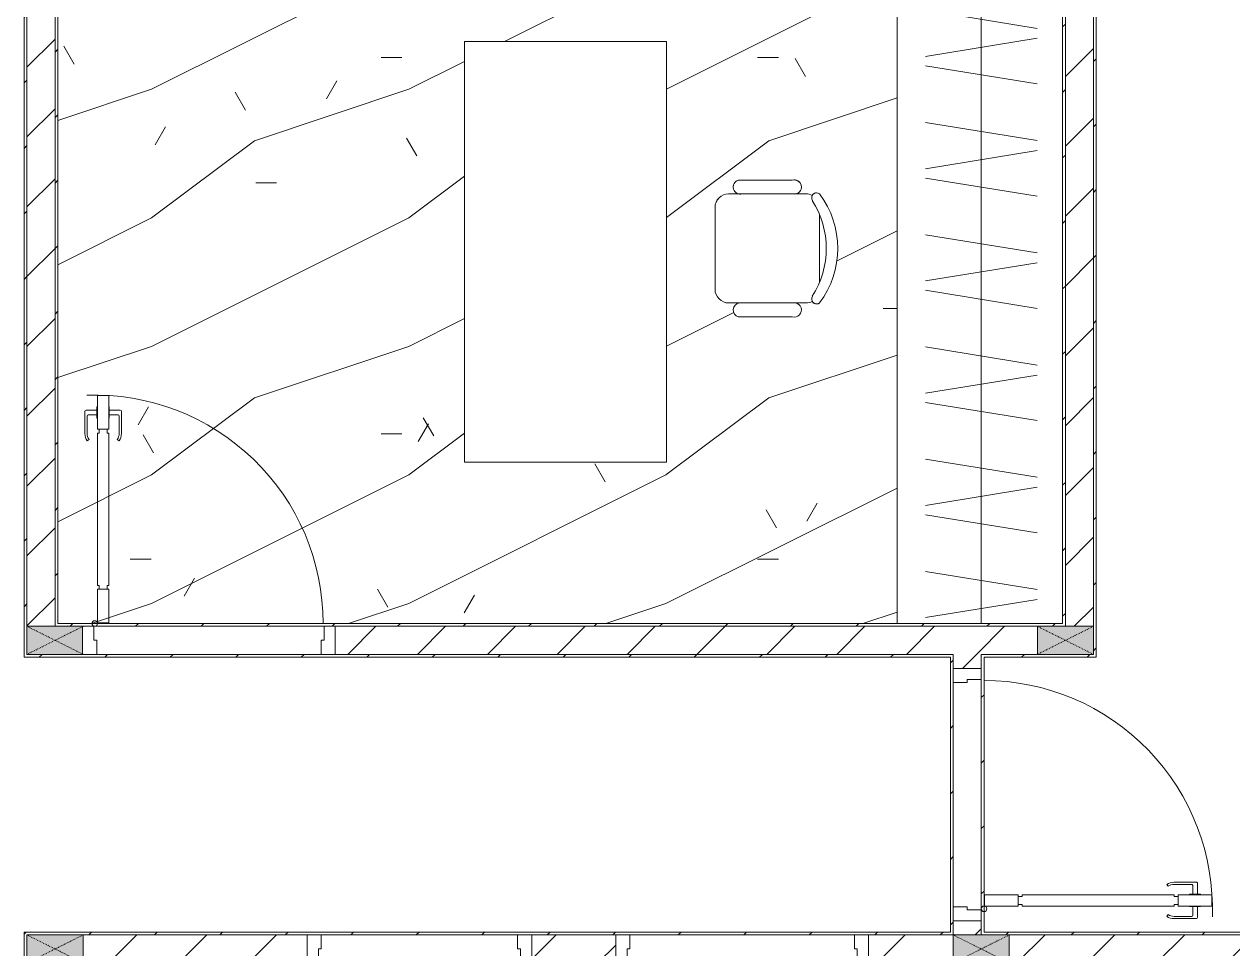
# Model space of a CAD drawing. Header units: millimetres. Extents: x 5357 to 259384, y -16348 to 109893.
# Drawn here: x 94843 to 99149, y 40187 to 43483 of the extents above; entities that cross this region are included whole.
import ezdxf

# ---------------------------------------------------------------- set-up
doc = ezdxf.new("R2010")
doc.units = ezdxf.units.MM
doc.linetypes.add('Dash', pattern=[6, 3, -3])
for name, color, linetype, lineweight in [('0-1', 7, 'Continuous', 5), ('A-DETL-GENF-1', 53, 'Continuous', 9), ('A-DOOR-1', 254, 'Continuous', 9), ('A-DOOR-2', 53, 'Continuous', 9), ('A-FLOR-PATT-1', 10, 'Continuous', 9), ('A-WALL-1', 9, 'Continuous', 18), ('A-WALL-PATT-1', 10, 'Continuous', 9), ('A-WALL-PATT-2', 53, 'Continuous', 9), ('I-FURN', 30, 'Continuous', 9), ('I-FURN-1', 254, 'Continuous', 9), ('I-WALL-1', 9, 'Continuous', 18), ('S-COLS-2', 9, 'Continuous', 18), ('S-COLS-3', 53, 'Continuous', 9), ('S-COLS-4', 254, 'Continuous', 9), ('S-COLS-HDLN-1', 53, 'Dash', 9)]:
    doc.layers.add(name, color=color, linetype=linetype, lineweight=lineweight)
pattern_1 = [(45, (0, 0), (-116.67262, 116.67262), [])]
pattern_2 = [(45, (0, 0), (-124.4508, 124.4508), [])]

# ---------------------------------------------------------------- blocks, each defined once
blk = doc.blocks.new('DOOR_CW_01 CANH MO-PANEL KINH - DIW_01-900x2200-CỬA GỖ VÂN LAMINATE-553375-TKCS_MB CẢNH QUAN CÂY XANH')
at = {"layer": 'A-DETL-GENF-1'}
for p, q in [((-397, -182), (-397, -62)), ((-397, -62), (-357, -62)), ((-357, -62), (-357, -182)), ((-357, -182), (-397, -182)), ((-397, -196), (-391, -196)), ((-397, -738), (-397, -196)), ((-391, -196), (-391, -182)), ((-391, -182), (-363, -182)), ((-363, -182), (-363, -196)), ((-357, -196), (-363, -196)), ((-357, -196), (-357, -738)), ((-433.9, -711.2), (-427.3, -715.8)), ((-320.1, -711.2), (-326.7, -715.8)), ((-442, -737), (-442, -816.5)), ((-434, -799.5), (-434, -737)), ((-397, -738), (-391, -738)), ((-357, -752), (-397, -752)), ((-397, -752), (-397, -872)), ((-391, -752), (-391, -738)), ((-363, -752), (-391, -752)), ((-357, -738), (-363, -738)), ((-363, -738), (-363, -752)), ((-357, -872), (-357, -752)), ((-320, -799.5), (-320, -737)), ((-312, -737), (-312, -816.5)), ((-399, -803.5), (-430, -803.5)), ((-399, -792.2), (-399, -831.8)), ((-397, -792.2), (-399, -792.2)), ((-397, -792.2), (-397, -831.8)), ((-357, -792.2), (-357, -831.8)), ((-357, -792.2), (-355, -792.2)), ((-355, -792.2), (-355, -831.8)), ((-355, -803.5), (-324, -803.5)), ((-399, -820.5), (-438, -820.5)), ((-399, -831.8), (-397, -831.8)), ((-355, -831.8), (-357, -831.8)), ((-355, -820.5), (-316, -820.5)), ((-397, -872), (-357, -872))]:
    blk.add_line(p, q, dxfattribs=at)
blk.add_circle((-407, -60), 10, dxfattribs=at)
for centre, radius, start, end in [((-407, -60), 814, 268, 0), ((-397, -737), 45, 145, 180), ((-397, -737), 37, 145, 180), ((-357, -737), 37, 0, 35), ((-357, -737), 45, 360, 35), ((-438, -816.5), 4, 180, 270), ((-430, -799.5), 4, 180, 270), ((-324, -799.5), 4, 270, 0), ((-316, -816.5), 4, 270, 0)]:
    blk.add_arc(centre, radius, start, end, dxfattribs=at)
at = {"layer": 'A-DOOR-2'}
for p, q in [((-450, -50), (-450, 50)), ((-450, 50), (-400, 50)), ((-400, 50), (-400, 0)), ((400, 0), (400, 50)), ((400, 50), (450, 50)), ((450, 50), (450, -50)), ((-410, 0), (-410, -50)), ((-400, 0), (-410, 0)), ((410, 0), (400, 0)), ((410, -50), (410, 0)), ((-410, -50), (-450, -50)), ((-407, -50), (-382, -50)), ((450, -50), (410, -50))]:
    blk.add_line(p, q, dxfattribs=at)
blk = doc.blocks.new('DOOR_CW_01 CANH MO-PANEL KINH - DIG_02-800x2200-CỬA NHÔM KÍNH-400864-TKCS_MB CẢNH QUAN CÂY XANH')
at = {"layer": 'A-DETL-GENF-1'}
for p, q in [((-347, 772), (-307, 772)), ((-347, 652), (-347, 772)), ((-307, 772), (-307, 652)), ((-392, 637), (-392, 716.5)), ((-349, 720.5), (-388, 720.5)), ((-384, 699.5), (-384, 637)), ((-349, 703.5), (-380, 703.5)), ((-349, 731.8), (-347, 731.8)), ((-349, 692.2), (-349, 731.8)), ((-347, 692.2), (-349, 692.2)), ((-347, 692.2), (-347, 731.8)), ((-307, 692.2), (-307, 731.8)), ((-305, 731.8), (-307, 731.8)), ((-307, 692.2), (-305, 692.2)), ((-305, 692.2), (-305, 731.8)), ((-305, 720.5), (-266, 720.5)), ((-305, 703.5), (-274, 703.5)), ((-270, 699.5), (-270, 637)), ((-262, 637), (-262, 716.5)), ((-307, 652), (-347, 652)), ((-313, 652), (-341, 652)), ((-341, 652), (-341, 638)), ((-313, 638), (-313, 652)), ((-383.9, 611.2), (-377.3, 615.8)), ((-347, 638), (-341, 638)), ((-347, 638), (-347, 196)), ((-307, 638), (-313, 638)), ((-307, 196), (-307, 638)), ((-270.1, 611.2), (-276.7, 615.8)), ((-347, 196), (-341, 196)), ((-307, 182), (-347, 182)), ((-347, 182), (-347, 62)), ((-341, 196), (-341, 182)), ((-341, 182), (-313, 182)), ((-307, 196), (-313, 196)), ((-313, 182), (-313, 196)), ((-307, 62), (-307, 182)), ((-347, 62), (-307, 62))]:
    blk.add_line(p, q, dxfattribs=at)
blk.add_circle((-357, 60), 10, dxfattribs=at)
for centre, radius, start, end in [((-357, 60), 714, 360, 92), ((-388, 716.5), 4, 90, 180), ((-380, 699.5), 4, 90, 180), ((-274, 699.5), 4, 0, 90), ((-266, 716.5), 4, 0, 90), ((-347, 637), 45, 180, 215), ((-347, 637), 37, 180, 215), ((-307, 637), 37, 325, 0), ((-307, 637), 45, 325, 0)]:
    blk.add_arc(centre, radius, start, end, dxfattribs=at)
at = {"layer": 'A-DOOR-2'}
for p, q in [((-360, 50), (-400, 50)), ((-400, 50), (-400, -50)), ((-360, 0), (-360, 50)), ((-357, 50), (-332, 50)), ((400, 50), (360, 50)), ((360, 50), (360, 0)), ((400, -50), (400, 50)), ((-350, 0), (-360, 0)), ((-350, -50), (-350, 0)), ((360, 0), (350, 0)), ((350, 0), (350, -50)), ((-400, -50), (-350, -50)), ((350, -50), (400, -50))]:
    blk.add_line(p, q, dxfattribs=at)
blk = doc.blocks.new('DOOR_CW_01 CANH MO-PANEL KINH - DIW_01-900x2200-CỬA GỖ VÂN LAMINATE-553393-TKCS_MB CẢNH QUAN CÂY XANH')
at = {"layer": 'A-DETL-GENF-1'}
for p, q in [((-397, 872), (-357, 872)), ((-397, 752), (-397, 872)), ((-357, 872), (-357, 752)), ((-399, 820.5), (-438, 820.5)), ((-399, 831.8), (-397, 831.8)), ((-399, 792.2), (-399, 831.8)), ((-397, 792.2), (-397, 831.8)), ((-357, 792.2), (-357, 831.8)), ((-355, 831.8), (-357, 831.8)), ((-355, 792.2), (-355, 831.8)), ((-355, 820.5), (-316, 820.5)), ((-442, 737), (-442, 816.5)), ((-434, 799.5), (-434, 737)), ((-399, 803.5), (-430, 803.5)), ((-397, 792.2), (-399, 792.2)), ((-357, 792.2), (-355, 792.2)), ((-355, 803.5), (-324, 803.5)), ((-320, 799.5), (-320, 737)), ((-312, 737), (-312, 816.5)), ((-357, 752), (-397, 752)), ((-397, 738), (-391, 738)), ((-397, 738), (-397, 196)), ((-363, 752), (-391, 752)), ((-391, 752), (-391, 738)), ((-363, 738), (-363, 752)), ((-357, 738), (-363, 738)), ((-357, 196), (-357, 738)), ((-433.9, 711.2), (-427.3, 715.8)), ((-320.1, 711.2), (-326.7, 715.8)), ((-397, 196), (-391, 196)), ((-357, 182), (-397, 182)), ((-397, 182), (-397, 62)), ((-391, 196), (-391, 182)), ((-391, 182), (-363, 182)), ((-357, 196), (-363, 196)), ((-363, 182), (-363, 196)), ((-357, 62), (-357, 182)), ((-397, 62), (-357, 62))]:
    blk.add_line(p, q, dxfattribs=at)
blk.add_circle((-407, 60), 10, dxfattribs=at)
for centre, radius, start, end in [((-407, 60), 814, 360, 92), ((-438, 816.5), 4, 90, 180), ((-316, 816.5), 4, 0, 90), ((-430, 799.5), 4, 90, 180), ((-324, 799.5), 4, 360, 90), ((-397, 737), 45, 180, 215), ((-397, 737), 37, 180, 215), ((-357, 737), 37, 325, 0), ((-357, 737), 45, 325, 0)]:
    blk.add_arc(centre, radius, start, end, dxfattribs=at)
at = {"layer": 'A-DOOR-2'}
for p, q in [((-410, 50), (-450, 50)), ((-450, 50), (-450, -50)), ((-410, 0), (-410, 50)), ((-407, 50), (-382, 50)), ((450, 50), (410, 50)), ((410, 50), (410, 0)), ((450, -50), (450, 50)), ((-400, 0), (-410, 0)), ((-400, -50), (-400, 0)), ((410, 0), (400, 0)), ((400, 0), (400, -50)), ((-450, -50), (-400, -50)), ((400, -50), (450, -50))]:
    blk.add_line(p, q, dxfattribs=at)
blk = doc.blocks.new('TU DO LV A - TU DO LV A-V157-TKCS_MB CẢNH QUAN CÂY XANH')
at = {"layer": 'I-FURN'}
for p, q in [((10, 136.3), (68.9, 499)), ((169, 101), (104.4, 499)), ((202.5, 101), (267.1, 499)), ((404.3, 101), (468.9, 499)), ((569, 101), (504.4, 499)), ((602.5, 101), (667.1, 499)), ((804.3, 101), (868.9, 499)), ((969, 101), (904.4, 499)), ((1002.5, 101), (1067.1, 499)), ((1204.3, 101), (1268.9, 499)), ((1369, 101), (1304.4, 499)), ((1402.5, 101), (1467.1, 499)), ((1604.3, 101), (1668.9, 499)), ((1769, 101), (1704.4, 499)), ((1802.5, 101), (1867.1, 499)), ((2004.3, 101), (2068.9, 499)), ((2169, 101), (2104.4, 499)), ((2202.5, 101), (2267.1, 499)), ((2404.3, 101), (2468.9, 499)), ((2569, 101), (2504.4, 499)), ((2602.5, 101), (2667.1, 499)), ((2804.3, 101), (2868.9, 499)), ((2969, 101), (2904.4, 499)), ((10, 300), (2990, 300)), ((10, 0), (2990, 0))]:
    blk.add_line(p, q, dxfattribs=at)
at = {"layer": 'I-FURN-1'}
blk.add_line((10, 0), (2990, 0), dxfattribs=at)
blk = doc.blocks.new('BAN LV A - BAN LV A_dwg_ban hoc2-348006-TKCS_MB CẢNH QUAN CÂY XANH')
at = {"layer": 'I-FURN'}
for p, q in [((145.8, 437.4), (-145.8, 437.4)), ((-194.4, 388.8), (-194.4, 113.4)), ((194.4, 113.4), (194.4, 388.8)), ((-243, 354.4), (-243, 162)), ((194.4, 351.4), (194.4, 150.8)), ((243.7, 162), (243.7, 354.4)), ((-120.5, 64.8), (120.5, 64.8))]:
    blk.add_line(p, q, dxfattribs=at)
at = {"layer": 'I-FURN', "flags": 128}
blk.add_lwpolyline([(-737.8, 610.5), (-737.8, 1330.5), (-154.9, 1330.5), (762.2, 1330.5), (762.2, 610.5)], close=True, dxfattribs=at)
at = {"layer": 'I-FURN'}
for centre, radius, start, end in [((-145.8, 388.8), 48.6, 90, 180), ((145.8, 388.8), 48.6, 360, 90), ((-218.7, 347.3), 25.3, 343.7398, 163.7398), ((219.4, 347.3), 25.3, 16.2602, 170.7054), ((-218.7, 154.9), 25.3, 163.7398, 16.2602), ((219.4, 154.9), 25.3, 189.2946, 16.2602), ((-180.2, 75.4), 17.8, 57.9726, 216.6901), ((-145.8, 113.4), 48.6, 180, 207.5844), ((0, 359.3), 318.2, 237.5758, 302.4242), ((180.2, 75.4), 17.8, 323.3099, 122.0274), ((145.8, 113.4), 48.6, 332.4156, 0), ((0, 324), 324, 233.1301, 306.8699)]:
    blk.add_arc(centre, radius, start, end, dxfattribs=at)
blk = doc.blocks.new('BAN LV A - BAN LV A_dwg-348005-TKCS_MB CẢNH QUAN CÂY XANH')
at = {"extrusion": (0, 0, -1), "zscale": -1, "rotation": 180}
blk.add_blockref('BAN LV A - BAN LV A_dwg_ban hoc2-348006-TKCS_MB CẢNH QUAN CÂY XANH', (-729, 1383.7), dxfattribs=at)
blk = doc.blocks.new('BAN LV A - BAN LV A-348231-TKCS_MB CẢNH QUAN CÂY XANH')
at = {"layer": 'I-FURN-1'}
for p, q in [((534.6, 1270.3), (534.6, 1235.9)), ((923.4, 1232.9), (923.4, 1270.3)), ((486, 1221.7), (486, 1029.3)), ((972.7, 1029.3), (972.7, 1221.7)), ((534.6, 1029.3), (534.6, 994.9)), ((923.4, 994.9), (923.4, 1032.3)), ((583.2, 946.3), (874.8, 946.3)), ((1491.2, 773.2), (-8.8, 773.2)), ((-8.8, 773.2), (-8.8, 53.2)), ((1491.2, 53.2), (1491.2, 773.2)), ((-8.8, 53.2), (1491.2, 53.2))]:
    blk.add_line(p, q, dxfattribs=at)
for centre, radius, start, end in [((729, 1059.7), 324, 53.1301, 126.8699), ((548.9, 1308.3), 17.8, 143.3099, 240.596), ((583.2, 1270.3), 48.6, 152.4156, 180), ((909.2, 1308.3), 17.8, 299.404, 36.6901), ((874.8, 1270.3), 48.6, 360, 27.5844), ((510.3, 1228.8), 25.3, 16.2602, 196.2602), ((948.4, 1228.8), 25.3, 343.7398, 170.7054), ((510.3, 1036.4), 25.3, 196.2602, 343.7398), ((583.2, 994.9), 48.6, 180, 270), ((874.8, 994.9), 48.6, 270, 360), ((948.4, 1036.4), 25.3, 189.2946, 343.7398)]:
    blk.add_arc(centre, radius, start, end, dxfattribs=at)
blk.add_blockref('BAN LV A - BAN LV A_dwg-348005-TKCS_MB CẢNH QUAN CÂY XANH', (0, 0))
blk = doc.blocks.new('G1_SOF - BO TRU - 100x200-745959-TKCS_MB CẢNH QUAN CÂY XANH')
at = {"layer": 'S-COLS-3'}
blk.add_hatch(color=256, dxfattribs=at).paths.add_polyline_path([(50, -100), (50, 98.4), (-50, 98.4), (-50, -100), (0, -100)])
at = {"layer": 'S-COLS-2'}
for p, q in [((-50, 98.4), (-50, -100)), ((50, -100), (50, 98.4)), ((-50, -100), (50, -100))]:
    blk.add_line(p, q, dxfattribs=at)
at = {"layer": 'S-COLS-HDLN-1'}
for p, q in [((50, 100), (-50, -100)), ((-50, 100), (50, -100))]:
    blk.add_line(p, q, dxfattribs=at)
blk = doc.blocks.new('G1_SOF - BO TRU - 100x200-V58-TKCS_MB CẢNH QUAN CÂY XANH')
at = {"layer": 'S-COLS-3'}
blk.add_hatch(color=256, dxfattribs=at).paths.add_polyline_path([(50, -100), (50, 100), (-50, 100), (-50, -100)])
at = {"layer": 'S-COLS-2'}
for p, q in [((50, 100), (-50, 100)), ((-50, 100), (-50, -100)), ((50, -100), (50, 100)), ((-50, -100), (50, -100))]:
    blk.add_line(p, q, dxfattribs=at)
at = {"layer": 'S-COLS-HDLN-1'}
for p, q in [((50, 100), (-50, -100)), ((-50, 100), (50, -100))]:
    blk.add_line(p, q, dxfattribs=at)
blk = doc.blocks.new('DOOR_CW_01 CANH MO-PANEL KINH - DIG_01-900x2200-CỬA NHÔM KÍNH-400860-TKCS_MB CẢNH QUAN CÂY XANH')
at = {"layer": 'A-DETL-GENF-1'}
for p, q in [((-397, -182), (-397, -62)), ((-397, -62), (-357, -62)), ((-357, -62), (-357, -182)), ((-357, -182), (-397, -182)), ((-397, -196), (-391, -196)), ((-397, -738), (-397, -196)), ((-391, -196), (-391, -182)), ((-391, -182), (-363, -182)), ((-363, -182), (-363, -196)), ((-357, -196), (-363, -196)), ((-357, -196), (-357, -738)), ((-433.9, -711.2), (-427.3, -715.8)), ((-320.1, -711.2), (-326.7, -715.8)), ((-442, -737), (-442, -816.5)), ((-434, -799.5), (-434, -737)), ((-397, -738), (-391, -738)), ((-357, -752), (-397, -752)), ((-397, -752), (-397, -872)), ((-391, -752), (-391, -738)), ((-363, -752), (-391, -752)), ((-357, -738), (-363, -738)), ((-363, -738), (-363, -752)), ((-357, -872), (-357, -752)), ((-320, -799.5), (-320, -737)), ((-312, -737), (-312, -816.5)), ((-399, -803.5), (-430, -803.5)), ((-399, -792.2), (-399, -831.8)), ((-397, -792.2), (-399, -792.2)), ((-397, -792.2), (-397, -831.8)), ((-357, -792.2), (-357, -831.8)), ((-357, -792.2), (-355, -792.2)), ((-355, -792.2), (-355, -831.8)), ((-355, -803.5), (-324, -803.5)), ((-399, -820.5), (-438, -820.5)), ((-399, -831.8), (-397, -831.8)), ((-355, -831.8), (-357, -831.8)), ((-355, -820.5), (-316, -820.5)), ((-397, -872), (-357, -872))]:
    blk.add_line(p, q, dxfattribs=at)
blk.add_circle((-407, -60), 10, dxfattribs=at)
for centre, radius, start, end in [((-407, -60), 814, 268, 0), ((-397, -737), 45, 145, 180), ((-397, -737), 37, 145, 180), ((-357, -737), 37, 0, 35), ((-357, -737), 45, 360, 35), ((-438, -816.5), 4, 180, 270), ((-430, -799.5), 4, 180, 270), ((-324, -799.5), 4, 270, 0), ((-316, -816.5), 4, 270, 0)]:
    blk.add_arc(centre, radius, start, end, dxfattribs=at)
at = {"layer": 'A-DOOR-2'}
for p, q in [((-450, -50), (-450, 50)), ((-450, 50), (-400, 50)), ((-400, 50), (-400, 0)), ((400, 0), (400, 50)), ((400, 50), (450, 50)), ((450, 50), (450, -50)), ((-410, 0), (-410, -50)), ((-400, 0), (-410, 0)), ((410, 0), (400, 0)), ((410, -50), (410, 0)), ((-410, -50), (-450, -50)), ((-407, -50), (-382, -50)), ((450, -50), (410, -50))]:
    blk.add_line(p, q, dxfattribs=at)
blk = doc.blocks.new('NCV_TKTC_TANG 1_rvt-1-TKCS_MB CẢNH QUAN CÂY XANH')
at = {"layer": 'A-FLOR-PATT-1'}
h = blk.add_hatch(dxfattribs=at)
h.set_pattern_fill('FP_5', color=256, style=0, pattern_type=2)
h.set_pattern_definition([(0, (0, 0), (1788.16, 447.04), [73.762, -1267.358, 73.762, -1267.358, -7152.64]), (0, (0, 0), (1788.16, 447.04), [-2682.24, 73.762, -2608.478, 73.762, -1267.358, -3129.28]), (0, (0, 0), (1788.16, 447.04), [-6705.6, 73.762, -820.318, 73.762, -2161.438]), (120, (670.56, 223.5), (-1281.228, 1325.072), [73.762, -1267.358, 73.762, -8419.998]), (120, (670.56, 223.5), (-1281.228, 1325.072), [-1414.882, -1267.358, 73.762, -2608.478, -4470.4]), (120, (670.56, 223.5), (-1281.228, 1325.072), [-5364.48, 73.762, -1267.358, 73.762, -3055.518]), (120, (670.56, 223.5), (-1281.228, 1325.072), [-6779.362, -820.318, 73.762, -2161.438]), (240, (894.1, 1117.6), (-506.932, -1772.112), [73.762, -1267.358, 73.762, -8419.998]), (240, (894.1, 1117.6), (-506.932, -1772.112), [-1414.882, -1267.358, 73.762, -2608.478, -4470.4]), (240, (894.1, 1117.6), (-506.932, -1772.112), [-5364.48, 73.762, -1267.358, 73.762, -3055.518]), (240, (894.1, 1117.6), (-506.932, -1772.112), [-6779.362, -820.318, 73.762, -2161.438])])
h.paths.add_polyline_path([(97304.1, 41346.9), (97952.6, 41346.9), (97952.6, 44326.9), (94962.6, 44326.9), (94962.6, 41346.9), (97130.9, 41346.9)])
h.paths.add_polyline_path([(96410.9, 41921.4), (96410.9, 43421.4), (97130.9, 43421.4), (97130.9, 41921.4)])
h.paths.add_polyline_path([(97585.7, 42438.9), (97579.5, 42439.9), (97384.2, 42441.7), (97372.6, 42451), (97368.9, 42462.7), (97371.2, 42474.8), (97378.8, 42484.4), (97384.2, 42489.2), (97340.1, 42490.9), (97328.4, 42495.7), (97318.3, 42503.5), (97310.6, 42513.5), (97305.7, 42525.2), (97304.1, 42537.8), (97305.7, 42842), (97310.6, 42853.7), (97318.3, 42863.8), (97328.4, 42871.5), (97340.1, 42876.4), (97372.2, 42878), (97387.1, 42878), (97376.1, 42884.7), (97369.7, 42895.9), (97369.7, 42908.8), (97376.1, 42920), (97390.1, 42926.6), (97598.7, 42924.5), (97608.8, 42914.2), (97611.9, 42902.9), (97608.8, 42890.2), (97599.7, 42880.7), (97599.7, 42878), (97639.7, 42876.6), (97650.6, 42872.5), (97656.4, 42878.7), (97660.3, 42880.6), (97677.9, 42876), (97707.8, 42827.4), (97729.2, 42771.8), (97740.1, 42713.4), (97740.1, 42653.9), (97729.2, 42595.4), (97707.8, 42539.9), (97676.7, 42489.2), (97656.4, 42488.5), (97650.6, 42494.7), (97639.7, 42490.6), (97609.8, 42489.2), (97593.6, 42487.9), (97606.6, 42479.7), (97611.6, 42468.1), (97609.8, 42454.6), (97602.2, 42444.5), (97593.6, 42440.7), (97590.2, 42439.9)])
h = blk.add_hatch(dxfattribs=at)
h.set_pattern_fill('FP_4', color=256, style=0, pattern_type=2)
h.set_pattern_definition([(216.87, (366.52, 916.3), (2748.89673, 1832.6049), [458.15, -4123.35]), (206.565, (916.3, 641.4), (-916.3012, -916.2996), [1024.455, -1024.455]), (198.435, (916.3, 183.26), (-1832.5985, -916.30195), [579.52, -2318.076])])
h.paths.add_polyline_path([(97304.1, 41346.9), (97952.6, 41346.9), (97952.6, 44326.9), (94962.6, 44326.9), (94962.6, 41346.9), (97130.9, 41346.9)])
h.paths.add_polyline_path([(96410.9, 41921.4), (96410.9, 43421.4), (97130.9, 43421.4), (97130.9, 41921.4)])
h.paths.add_polyline_path([(97585.7, 42438.9), (97579.5, 42439.9), (97384.2, 42441.7), (97372.6, 42451), (97368.9, 42462.7), (97371.2, 42474.8), (97378.8, 42484.4), (97384.2, 42489.2), (97340.1, 42490.9), (97328.4, 42495.7), (97318.3, 42503.5), (97310.6, 42513.5), (97305.7, 42525.2), (97304.1, 42537.8), (97305.7, 42842), (97310.6, 42853.7), (97318.3, 42863.8), (97328.4, 42871.5), (97340.1, 42876.4), (97372.2, 42878), (97387.1, 42878), (97376.1, 42884.7), (97369.7, 42895.9), (97369.7, 42908.8), (97376.1, 42920), (97390.1, 42926.6), (97598.7, 42924.5), (97608.8, 42914.2), (97611.9, 42902.9), (97608.8, 42890.2), (97599.7, 42880.7), (97599.7, 42878), (97639.7, 42876.6), (97650.6, 42872.5), (97656.4, 42878.7), (97660.3, 42880.6), (97677.9, 42876), (97707.8, 42827.4), (97729.2, 42771.8), (97740.1, 42713.4), (97740.1, 42653.9), (97729.2, 42595.4), (97707.8, 42539.9), (97676.7, 42489.2), (97656.4, 42488.5), (97650.6, 42494.7), (97639.7, 42490.6), (97609.8, 42489.2), (97593.6, 42487.9), (97606.6, 42479.7), (97611.6, 42468.1), (97609.8, 42454.6), (97602.2, 42444.5), (97593.6, 42440.7), (97590.2, 42439.9)])
at = {"layer": 'A-WALL-PATT-1'}
h = blk.add_hatch(dxfattribs=at)
h.set_pattern_fill('FP_2', color=256, style=0, pattern_type=2)
h.set_pattern_definition(pattern_2)
h.paths.add_polyline_path([(94929.2, 41336.9), (94952.6, 41336.9), (94952.6, 44336.9), (94852.6, 44336.9), (94852.6, 41336.9)])
h = blk.add_hatch(dxfattribs=at)
h.set_pattern_fill('FP_2', color=256, style=0, pattern_type=2)
h.set_pattern_definition(pattern_2)
h.paths.add_polyline_path([(98552.6, 41336.9), (98652.6, 41336.9), (98652.6, 44336.9), (98552.6, 44336.9), (98552.6, 41842.2)])
h = blk.add_hatch(dxfattribs=at)
h.set_pattern_fill('FP_2', color=256, style=0, pattern_type=2)
h.set_pattern_definition(pattern_2)
h.paths.add_polyline_path([(98452.6, 41236.9), (98452.6, 41336.9), (95950.9, 41336.9), (95950.9, 41236.9), (98252.6, 41236.9)])
h = blk.add_hatch(dxfattribs=at)
h.set_pattern_fill('FP_2', color=256, style=0, pattern_type=2)
h.set_pattern_definition(pattern_2)
h.paths.add_polyline_path([(98152.6, 40236.9), (98252.6, 40236.9), (98252.6, 40286.9), (98152.6, 40286.9)])
h.paths.add_polyline_path([(98202.6, 41186.9), (98252.6, 41186.9), (98252.6, 41236.9), (98152.6, 41236.9), (98152.6, 41186.9)])
h = blk.add_hatch(dxfattribs=at)
h.set_pattern_fill('FP_2', color=256, style=0, pattern_type=2)
h.set_pattern_definition(pattern_2)
h.paths.add_polyline_path([(99770.9, 40136.9), (99852.6, 40136.9), (99852.6, 40236.9), (98352.6, 40236.9), (98352.6, 40136.9), (98560.5, 40136.9)])
h.paths.add_polyline_path([(96650.9, 40136.9), (96950.5, 40136.9), (96950.5, 40236.9), (96650.9, 40236.9), (96650.9, 40186.9)])
h.paths.add_polyline_path([(95052.6, 40136.9), (95850.9, 40136.9), (95850.9, 40236.9), (95052.6, 40236.9), (95052.6, 40148.1)])
h.paths.add_polyline_path([(97850.5, 40136.9), (98152.6, 40136.9), (98152.6, 40236.9), (97850.5, 40236.9), (97850.5, 40186.9)])
at = {"layer": 'A-WALL-PATT-2'}
h = blk.add_hatch(dxfattribs=at)
h.set_pattern_fill('FP_10', color=256, style=0, pattern_type=2)
h.set_pattern_definition(pattern_1)
h.paths.add_polyline_path([(94852.6, 41236.9), (94852.6, 44336.9), (94842.6, 44336.9), (94842.6, 41236.9)])
h = blk.add_hatch(dxfattribs=at)
h.set_pattern_fill('FP_10', color=256, style=0, pattern_type=2)
h.set_pattern_definition(pattern_1)
h.paths.add_polyline_path([(94962.6, 41336.9), (94962.6, 44326.9), (94952.6, 44326.9), (94952.6, 41336.9)])
h = blk.add_hatch(dxfattribs=at)
h.set_pattern_fill('FP_10', color=256, style=0, pattern_type=2)
h.set_pattern_definition(pattern_1)
h.paths.add_polyline_path([(98542.6, 41336.9), (98552.6, 41336.9), (98552.6, 44336.9), (98542.6, 44336.9), (98542.6, 41346.9)])
h = blk.add_hatch(dxfattribs=at)
h.set_pattern_fill('FP_10', color=256, style=0, pattern_type=2)
h.set_pattern_definition(pattern_1)
h.paths.add_polyline_path([(98662.6, 41226.9), (98662.6, 44326.9), (98652.6, 44326.9), (98652.6, 41226.9)])
h = blk.add_hatch(dxfattribs=at)
h.set_pattern_fill('FP_10', color=256, style=0, pattern_type=2)
h.set_pattern_definition(pattern_1)
h.paths.add_polyline_path([(95050.9, 41336.9), (98542.6, 41336.9), (98542.6, 41346.9), (94962.6, 41346.9), (94962.6, 41336.9)])
h = blk.add_hatch(dxfattribs=at)
h.set_pattern_fill('FP_10', color=256, style=0, pattern_type=2)
h.set_pattern_definition(pattern_1)
h.paths.add_polyline_path([(98152.6, 41226.9), (98152.6, 41236.9), (94842.6, 41236.9), (94842.6, 41226.9), (98142.6, 41226.9)])
h = blk.add_hatch(dxfattribs=at)
h.set_pattern_fill('FP_10', color=256, style=0, pattern_type=2)
h.set_pattern_definition(pattern_1)
h.paths.add_polyline_path([(98142.6, 40246.9), (98152.6, 40246.9), (98152.6, 41226.9), (98142.6, 41226.9), (98142.6, 40278.9)])
h = blk.add_hatch(dxfattribs=at)
h.set_pattern_fill('FP_10', color=256, style=0, pattern_type=2)
h.set_pattern_definition(pattern_1)
h.paths.add_polyline_path([(98252.6, 40236.9), (98262.6, 40236.9), (98262.6, 41236.9), (98252.6, 41236.9), (98252.6, 40286.9)])
h = blk.add_hatch(dxfattribs=at)
h.set_pattern_fill('FP_10', color=256, style=0, pattern_type=2)
h.set_pattern_definition(pattern_1)
h.paths.add_polyline_path([(98560.5, 41226.9), (98652.6, 41226.9), (98652.6, 41236.9), (98262.6, 41236.9), (98262.6, 41226.9), (98452.6, 41226.9)])
h = blk.add_hatch(dxfattribs=at)
h.set_pattern_fill('FP_10', color=256, style=0, pattern_type=2)
h.set_pattern_definition(pattern_1)
h.paths.add_polyline_path([(94852.6, 35746.9), (94852.6, 40246.9), (94842.6, 40246.9), (94842.6, 35746.9)])
h = blk.add_hatch(dxfattribs=at)
h.set_pattern_fill('FP_10', color=256, style=0, pattern_type=2)
h.set_pattern_definition(pattern_1)
h.paths.add_polyline_path([(98152.6, 40236.9), (98152.6, 40246.9), (94852.6, 40246.9), (94852.6, 40236.9), (97850.5, 40236.9)])
h = blk.add_hatch(dxfattribs=at)
h.set_pattern_fill('FP_10', color=256, style=0, pattern_type=2)
h.set_pattern_definition(pattern_1)
h.paths.add_polyline_path([(98560.5, 40236.9), (99752.6, 40236.9), (99752.6, 40246.9), (98262.6, 40246.9), (98262.6, 40236.9), (98352.6, 40236.9)])
at = {"layer": 'A-WALL-1'}
for p, q in [((94852.6, 44336.9), (94852.6, 41336.9)), ((94952.6, 41336.9), (94952.6, 44336.9)), ((98552.6, 44336.9), (98552.6, 41336.9)), ((98652.6, 41336.9), (98652.6, 44336.9)), ((98452.6, 41336.9), (95950.9, 41336.9)), ((95950.9, 41236.9), (98152.6, 41236.9)), ((98152.6, 41236.9), (98152.6, 41186.9)), ((98252.6, 41236.9), (98452.6, 41236.9)), ((98252.6, 41186.9), (98252.6, 41236.9)), ((98152.6, 40286.9), (98152.6, 40236.9)), ((98252.6, 40236.9), (98252.6, 40286.9)), ((95850.9, 40236.9), (95052.6, 40236.9)), ((96950.5, 40236.9), (96650.9, 40236.9)), ((98152.6, 40236.9), (97850.5, 40236.9)), ((99852.6, 40236.9), (98352.6, 40236.9))]:
    blk.add_line(p, q, dxfattribs=at)
at = {"layer": 'I-WALL-1'}
for p, q in [((94842.6, 44326.9), (94842.6, 41236.9)), ((94852.6, 41336.9), (94852.6, 44336.9)), ((94952.6, 44326.9), (94952.6, 41336.9)), ((94962.6, 41346.9), (94962.6, 44326.9)), ((98542.6, 44326.9), (98542.6, 41346.9)), ((98552.6, 41336.9), (98552.6, 44336.9)), ((98652.6, 44326.9), (98652.6, 41336.9)), ((98662.6, 41226.9), (98662.6, 44326.9)), ((98542.6, 41346.9), (94962.6, 41346.9)), ((95090.9, 41336.9), (95910.9, 41336.9)), ((95950.9, 41336.9), (98452.6, 41336.9)), ((94842.6, 41236.9), (94842.6, 41226.9)), ((94842.6, 41226.9), (98142.6, 41226.9)), ((95900.9, 41236.9), (95100.9, 41236.9)), ((98152.6, 41236.9), (95950.9, 41236.9)), ((98142.6, 41226.9), (98142.6, 40246.9)), ((98152.6, 41226.9), (98152.6, 41236.9)), ((98152.6, 41186.9), (98152.6, 41226.9)), ((98252.6, 41236.9), (98252.6, 41186.9)), ((98262.6, 41236.9), (98252.6, 41236.9)), ((98452.6, 41236.9), (98262.6, 41236.9)), ((98262.6, 40246.9), (98262.6, 41226.9)), ((98262.6, 41226.9), (98652.6, 41226.9)), ((98652.6, 41226.9), (98662.6, 41226.9)), ((98152.6, 40336.9), (98152.6, 41136.9)), ((98252.6, 41146.9), (98252.6, 40326.9)), ((98152.6, 40246.9), (98152.6, 40286.9)), ((98252.6, 40286.9), (98252.6, 40236.9)), ((94852.6, 40246.9), (94842.6, 40246.9)), ((94842.6, 40246.9), (94842.6, 35746.9)), ((98142.6, 40246.9), (94852.6, 40246.9)), ((95052.6, 40236.9), (95850.9, 40236.9)), ((95900.9, 40236.9), (96600.9, 40236.9)), ((96650.9, 40236.9), (96950.5, 40236.9)), ((97000.5, 40236.9), (97800.5, 40236.9)), ((97850.5, 40236.9), (98152.6, 40236.9)), ((98152.6, 40236.9), (98152.6, 40246.9)), ((99742.6, 40246.9), (98262.6, 40246.9)), ((98352.6, 40236.9), (99752.6, 40236.9))]:
    blk.add_line(p, q, dxfattribs=at)
at = {"layer": 'A-DOOR-1'}
for name, p in [('DOOR_CW_01 CANH MO-PANEL KINH - DIW_01-900x2200-CỬA GỖ VÂN LAMINATE-553393-TKCS_MB CẢNH QUAN CÂY XANH', (95500.9, 41286.9)), ('DOOR_CW_01 CANH MO-PANEL KINH - DIW_01-900x2200-CỬA GỖ VÂN LAMINATE-553375-TKCS_MB CẢNH QUAN CÂY XANH', (97400.5, 40186.9))]:
    blk.add_blockref(name, p, dxfattribs=at)
for name, p, rotation in [('DOOR_CW_01 CANH MO-PANEL KINH - DIG_01-900x2200-CỬA NHÔM KÍNH-400860-TKCS_MB CẢNH QUAN CÂY XANH', (98202.6, 40736.9), 89.99999999999892), ('DOOR_CW_01 CANH MO-PANEL KINH - DIG_02-800x2200-CỬA NHÔM KÍNH-400864-TKCS_MB CẢNH QUAN CÂY XANH', (96250.9, 40186.9), 180)]:
    blk.add_blockref(name, p, dxfattribs=dict(at, rotation=rotation))
at = {"layer": 'I-FURN-1'}
for name, p, rotation in [('TU DO LV A - TU DO LV A-V157-TKCS_MB CẢNH QUAN CÂY XANH', (97952.6, 44336.9), 269.9999999999997), ('BAN LV A - BAN LV A-348231-TKCS_MB CẢNH QUAN CÂY XANH', (96357.8, 43412.7), 269.9999999999995)]:
    blk.add_blockref(name, p, dxfattribs=dict(at, rotation=rotation))
at = {"layer": 'S-COLS-4', "rotation": 269.9999999999993}
for name, p in [('G1_SOF - BO TRU - 100x200-745959-TKCS_MB CẢNH QUAN CÂY XANH', (94952.6, 41286.9)), ('G1_SOF - BO TRU - 100x200-V58-TKCS_MB CẢNH QUAN CÂY XANH', (98552.6, 41286.9)), ('G1_SOF - BO TRU - 100x200-V58-TKCS_MB CẢNH QUAN CÂY XANH', (94952.6, 40186.9)), ('G1_SOF - BO TRU - 100x200-V58-TKCS_MB CẢNH QUAN CÂY XANH', (98252.6, 40186.9))]:
    blk.add_blockref(name, p, dxfattribs=at)

msp = doc.modelspace()

# ---------------------------------------------------------------- block references
at = {"layer": '0-1'}
msp.add_blockref('NCV_TKTC_TANG 1_rvt-1-TKCS_MB CẢNH QUAN CÂY XANH', (0, 0), dxfattribs=at)

doc.saveas('drawing.dxf')
